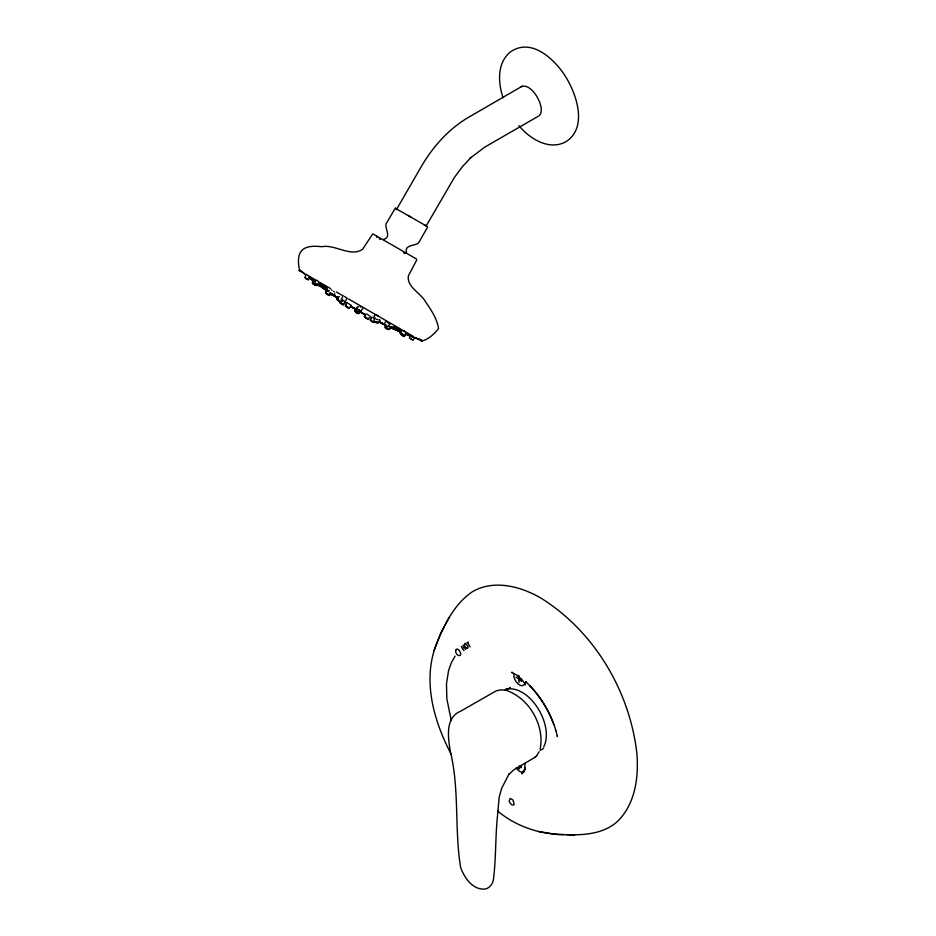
<?xml version="1.0" encoding="UTF-8"?>
<svg xmlns="http://www.w3.org/2000/svg" width="936" height="936" viewBox="0 0 936 936"><rect width="100%" height="100%" fill="white"/><g stroke="black" fill="none" stroke-linecap="round" stroke-linejoin="round"><path stroke-width="1.4" d="M525.435 767.988L525.213 769.86M525.26 684.076L525.213 684.941L524.885 683.327L525.084 683.912L521.598 679.197L516.567 674.961L511.524 672.411L512.577 672.411M355.013 309.652L355.235 310.413M329.764 292.699L331.461 294.489M340.271 303.042L339.569 301.965M370.293 320.065L372.095 316.918M383.245 323.575L385.901 325.915M398.993 331.543L401.404 333.684M400.374 333.462L401.333 334.69M400.748 333.684L401.86 334.632M521.469 680.355L521.293 681.338L521.293 680.273L518.684 679.15L519.012 676.33L518.099 675.804L519.035 676.143M521.469 766.713L521.293 767.684L521.293 766.631L519.597 765.952M514.274 673.569C512.004 679.22 521.644 690.955 525.342 682.964M540.154 749.069C544.881 725.341 529.168 698.139 506.271 690.37M566.35 834.69C585.644 835.392 607.897 833.531 621.153 817.502C635.79 799.999 638.563 775.885 636.925 753.889C630.01 691.587 594.5 631.531 541.031 598.162C520.907 586.451 494.477 579.29 472.891 591.412C454.849 603.264 444.647 623.926 436.784 643.324C421.82 679.77 433.848 721.363 451.386 754.627M467.614 642.494L470.047 646.846M434.011 650.66L440.388 633.894L444.097 626.968M386.498 328.115L389.177 329.554L390.558 327.448L400.643 331.929L390.909 327.659M464.092 647.08L462.384 648.578L464.01 650.649M468.398 642.084L466.818 642.915M375.359 321.645L376.892 322.44M455.036 656.171L451.269 662.945L448.601 670.433L446.472 683.783L446.858 698.876L451.281 720.533M386.17 325.377L385.222 327.694L387.867 329.18M385.913 325.201C382.391 327.939 390.148 331.578 390.312 327.331M375.547 317.877C370.445 321.399 379.934 326.173 379.957 320.147M357.037 311.045L358.558 311.887M357.318 307.265C352.404 309.98 360.255 315.467 361.085 310.612M337.884 299.918L339.335 300.854M514.227 804.597L513.01 800.034L510.237 798.431L509.207 800.608L509.535 802.187L511.629 804.796L513.279 805.147M465.59 649.467L462.922 645.22M305.885 278.086L308.307 279.969L310.483 277.091M314.005 284.322L313.396 283.549M318.135 285.293L316.263 284.076M326.746 293.448L329.46 295.472L330.993 293.483M327.003 293.611L327.471 294.302M330.876 293.647L332.561 294.746M340.681 302.913L341.043 303.533M340.809 302.983L341.394 303.826M346.437 306.236L346.999 306.973M346.753 306.423L345.279 305.627L346.952 302.398M357.692 312.893L355.855 311.676M358.219 309.43L360.875 311.091M365.344 317.152L366.479 318.287M371.311 320.592L370.773 320.65M372.879 321.656L371.452 320.674M384.357 324.523L387.75 326.956L389.926 324.078M400.105 332.491L403.545 334.608M401.485 334.409L403.919 336.293L406.095 333.415M410.483 338.481L412.905 340.365L414.952 337.416M445.208 624.874L449.093 617.62M539.183 751.69L536.48 755.855M543.757 746.846C554.451 725.494 530.104 684.871 506.317 689.072M337.802 297.086L336.866 299.672L340.33 301.743M326.945 290.745C323.4 292.909 330.057 297.788 330.7 293.354L338.071 298.397L336.246 297.203M306.4 274.26L304.726 277.477L306.47 278.94M313.373 280.683L312.238 282.941L313.291 283.877M314.274 279.934L312.905 283.585M316.777 280.25C311.817 282.496 319.199 288.651 320.217 283.982M327.261 289.622L325.588 292.839L328.162 294.442M343.173 295.483L341.663 299.029M347.268 302.585L345.595 305.803L348.18 307.406M355.832 308.798L354.697 311.056L355.75 311.992M356.78 308.073L355.107 311.29L356.242 312.32M358.184 306.552L357.049 308.81L358.804 310.272M365.321 314.274L364.186 316.532L365.157 317.409M365.672 314.484L364.841 317.175M371.276 317.725L370.153 319.983L370.913 320.732M373.873 317.035L374.962 315.116M385.831 321.247L384.158 324.464L385.293 325.494M400.865 330.069L399.73 332.327L400.865 333.356M410.459 335.603L409.325 337.873L411.91 339.464M421.645 340.084L421.539 341.113M376.717 237.381L376.717 236.047M396.326 209.804L421.411 166.374C432.783 146.87 448.309 129.414 467.789 117.749L522.44 86.065M426.43 225.529L454.124 177.887L461.939 167.193L471.077 157.365L470.094 158.231L484.754 147.139L538.141 116.321M300.222 269.989L299.391 270.598M387.796 328.711L386.966 328.641M376.178 322.031L374.552 321.539M519.152 682.438L518.684 680.203L521.188 678.764M519.948 767.59L519.012 769.006L518.86 766.455M342.541 300.093C341.429 305.195 333.871 298.385 339.277 296.595M317.725 283.655L316.192 285.644L313.911 284.298M334.831 293.541C334.866 298.245 329.191 292.734 330.49 293.927M345.314 300.994L347.256 298.327L344.46 296.419M345.15 301.848L343.231 304.867L340.915 303.463M351.363 305.428L349.186 308.295L348.426 308.026M362.817 308.435L358.933 313.583L357.54 313.267M370.293 316.356L368.117 319.235L365.929 317.912M406.47 333.637L404.293 336.504L403.17 336.012M340.037 301.263L339.265 301.088M307.312 279.08L306.388 278.834M314.18 284.486L314.824 284.544M317.69 285.07L316.064 284.474M332.303 294.629L331.391 294.384M342.237 303.966L341.464 303.849M357.283 312.659L356.639 312.612M359.635 310.413L358.722 310.167M366.772 318.135L365.578 317.702M367.123 318.345L366.128 318.088M372.739 321.575L373.136 322.276M385.152 325.459L385.784 325.506M386.743 326.067L385.831 325.822M402.316 333.93L400.608 333.228M401.755 334.948L403.287 335.615M328.442 294.594L327.74 294.477M506.037 690.312L501.088 689.82L496.396 690.756L460.559 711.231C444.682 717.76 448.204 738.34 450.368 751.643C459.623 789.516 454.358 829.214 460.617 867.38C464.221 877.594 472.621 890.077 484.871 889.06C489.54 888.358 492.734 884.005 493.436 879.559C495.858 860.406 495.413 840.938 496.969 821.691L499.204 796.934L501.649 788.358L508.997 774.072L508.529 774.645L513.852 769.766L535.064 757.247M534.877 757.423L536.656 755.68M377.512 322.546L374.154 321.481M316.064 285.223L315.081 285.152M343.102 304.785L345.407 301.989M349.105 307.909L348.122 307.839M358.523 313.338L357.844 313.466M374.107 322.347L372.996 322.195M377.641 319.656L376.178 319.258M539.136 115.772C546.94 108.81 531.625 81.783 521.258 86.755M505.522 690.394L510.366 687.457M517.947 678.518L516.075 677.102M465.461 643.453L464.56 644.202L464.513 646.132L466.807 648.238M467.24 648.25L467.941 647.876L467.766 645.957L465.016 643.442M420.872 339.464L415.865 338.259M383.292 239.511C392.172 237.112 384.602 228.992 386.065 223.868L395.273 208.213L426.629 226.149M461.319 646.413L462.501 648.274M421.282 340.973C427.904 340.049 434.503 333.836 438.563 328.489C437.018 318.72 431.262 309.98 425.658 302.012C421.106 293.155 406.353 287.071 408.435 275.675L416.719 260.056L416.473 259.003L372.75 233.848L362.618 249.222C350.766 257.646 334.971 243.968 321.727 246.73C301.322 244.179 295.682 252.147 299.637 270.738M563.975 834.608C539.955 834.456 516.052 826.5 497.554 810.95M574.575 834.947L556.124 834.362L538.411 831.496M390.101 326.699L388.791 326.184L393.494 328.255M413.618 337.358L406.903 334.55M400.421 331.859L390.733 327.565L399.602 331.543M412.46 336.913L407.101 334.655M409.453 335.615L406.68 334.421M409.629 335.72L406.867 334.526M389.938 326.629L391.693 327.413M400.386 329.94L402.223 330.771L393.061 326.547L398.502 329.086M397.075 329.928L400.784 331.578L395.214 329.051M386.486 325.576L381.935 323.423L384.965 324.874M381.946 323.423L383.701 324.277L381.876 323.388M396.595 329.659L392.945 327.928M395.273 329.098L391.213 327.12L393.003 327.974M383.701 324.277L378.167 321.539M378.53 321.457L384.111 324.242M378.846 321.645L380.578 322.487L378.635 321.493M380.262 322.3L382.379 323.376M362.033 312.928L365.403 314.8L360.886 312.261M396.63 208.822L395.577 208.225M359.915 311.735L365.473 314.847L360.021 311.793M367.778 319.199L366.35 318.24M359.904 311.723L362.197 313.022M406.516 252.919C404.153 244.015 414.976 246.519 418.673 242.693L427.6 227.191L426.266 225.939M379.244 238.727L380.332 239.359M299.052 270.387L304.984 273.827M307.967 275.547L315.596 279.958M320.182 282.602L330.607 288.616M336.34 291.927L342.33 295.39M348.531 298.97L413.747 336.621M415.935 337.884L421.89 341.301M403.685 252.849L404.843 253.504M408.002 215.385L411.091 217.187M379.033 319.515L379.642 319.866M424.125 224.698L426.102 225.845M351.211 306.622L356.675 309.875L351.246 306.657M354.136 308.365L356.581 309.816M350.696 306.294L354.697 308.693M350.836 306.365L354.206 308.4M389.785 324.008L388.744 323.306M402.082 334.281L401.322 333.743M336.293 296.911L331.344 293.611M334.655 295.823L331.285 293.576M334.363 295.659L337.908 298.011M328.618 290.441L329.355 290.944M334.327 295.636L336.316 296.934M335.977 296.724L337.826 297.94M340.844 299.988L342.19 300.901M332.888 294.945L334.515 296.045L333.076 295.062M404.96 331.613L403.51 330.619M405.288 332.865L405.931 333.298M401.509 334.819L403.077 335.872M350.181 304.656L350.825 305.089M326.36 290.394L319.866 285.749M331.122 294.196L330.408 293.822M357.049 312.94L357.95 313.513M348.438 308.014L346.683 306.786M326.524 290.488L318.825 284.954L319.808 285.667M327.963 291.47L318.649 284.801M327.904 291.435L318.965 285.035M378.413 316.216L376.787 315.093M368.316 315.022L369.123 315.584M333.497 291.318L334.304 291.88M344.237 301.216L342.611 300.082M371.545 321.153L372.317 321.691M312.87 283.608L314.613 284.801M387.118 322.183L387.937 322.745M360.009 306.528L360.828 307.102M373.253 317.772L374.072 318.345M318.883 281.759L316.953 280.39M348.555 303.521L349.374 304.095M322.932 287.329L324.546 288.452M365.321 317.561L366.28 318.193M356.37 312.413L357.423 313.115M355.832 312.086L356.85 312.753M346.952 306.973L347.548 307.359M313.735 284.181L314.356 284.614M313.373 283.971L313.981 284.404M330.548 293.319L331.648 294.091M366.83 313.981L367.497 314.449M307.02 274.716L307.687 275.196M364.818 317.21L365.66 317.772M340.142 302.971L340.774 303.404M330.373 293.179L331.484 293.974L330.513 293.249M318.907 282.672L327.144 288.499L318.872 282.649M332.011 290.277L331.391 289.809M328.232 291.002L318.497 284.064L328.091 290.897M312.612 280.121L309.02 277.419M309.839 278.109L314.028 281.186L308.845 277.313L313.794 281.046M304.703 274.084L301.263 270.995M526.161 682.087L525.716 681.665C539.896 694.886 550.45 711.957 555.844 730.595M518.907 125.67C529.729 138.68 548.835 150.825 565.695 141.874C586.989 128.501 577.617 97.59 567.473 79.794C557.142 61.378 532.303 36.41 510.354 51.995C496.876 62.876 497.987 82.906 503.088 97.812M530.104 686.018C540.493 697.109 548.554 710.33 553.843 724.569M516.157 767.918C517.737 770.457 521.644 773.908 524.511 771.241L521.832 773.815L524.885 768.667L524.92 763.472M555.727 730.103L557.411 736.573L557.271 735.977M505.206 689.762A35.112 20.276 60 0 1 506.844 688.615M543.594 748.297A35.112 20.276 60 0 1 540.154 750.286M455.762 650.216C455.071 652.673 457.388 656.37 460.196 655.516C462.314 654.428 458.464 647.864 456.534 649.151L455.762 650.216M396.934 209.02L396.934 209.02M384.146 324.265L382.063 323.201L384.146 324.265"/></g></svg>
